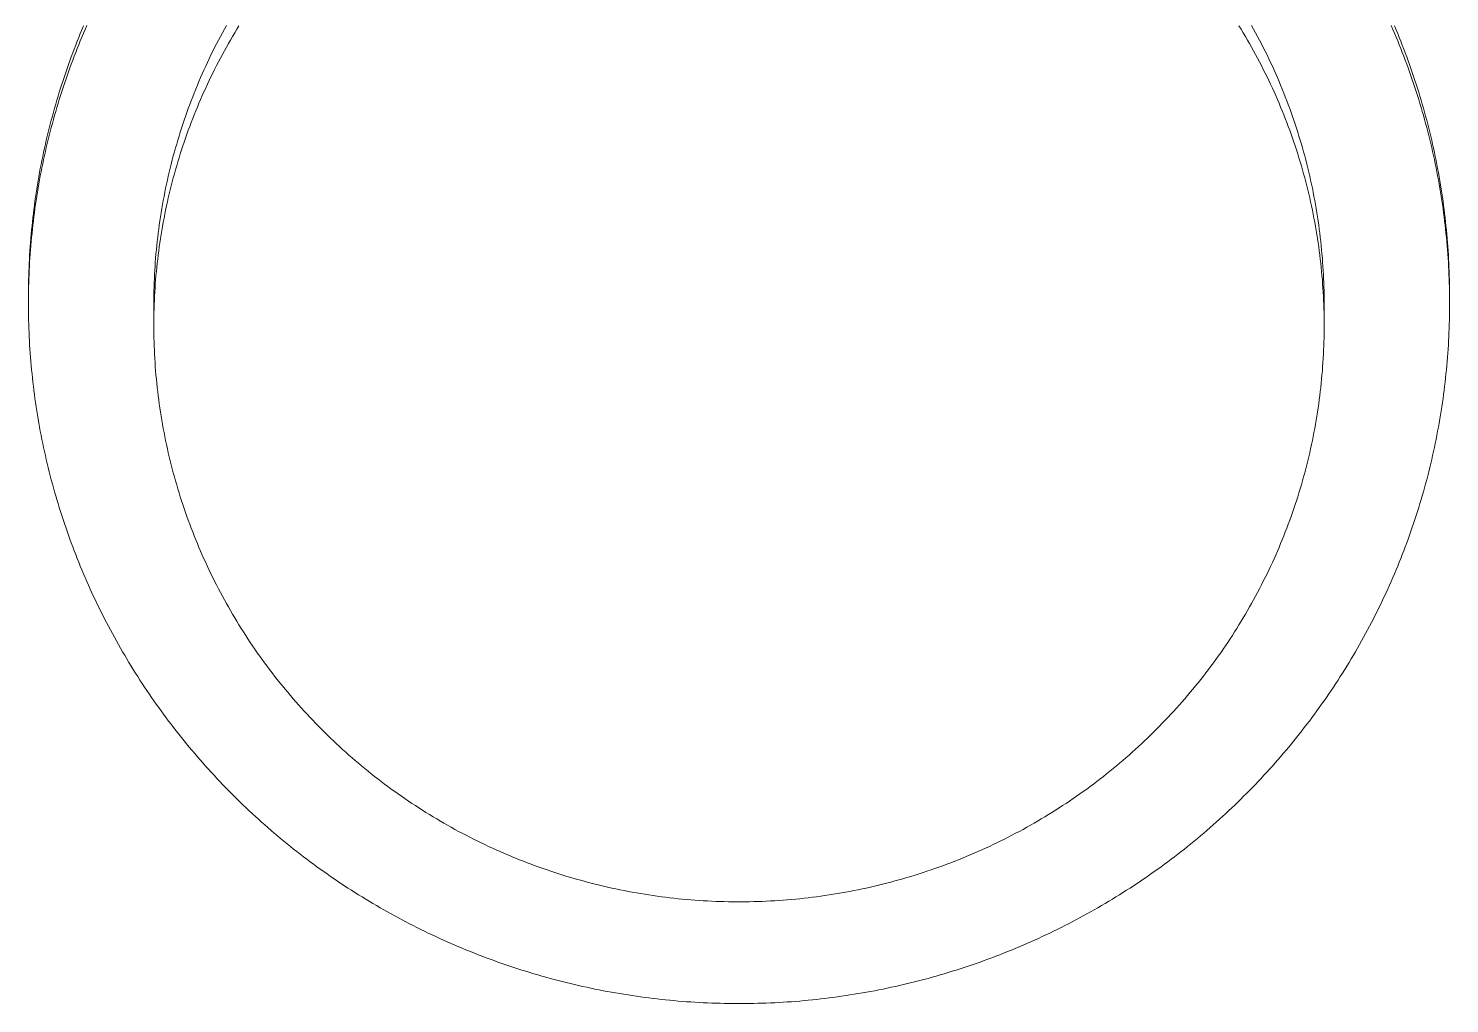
# Model space of a CAD drawing. Extents: x 65572 to 72871, y 30718 to 33858.
# Drawn here: x 65956.535 to 65957.873, y 32366.053 to 32366.971 of the extents above; entities that cross this region are included whole.
import ezdxf

# ---------------------------------------------------------------- set-up
doc = ezdxf.new("R2010")
doc.units = 0
doc.header["$LTSCALE"] = 0.5
doc.header["$MEASUREMENT"] = 0
doc.layers.get('0').update_dxf_attribs({"color": 20, "linetype": 'CONTINUOUS'})
doc.layers.add('Layout', color=154, linetype='CONTINUOUS', lineweight=5)

# ---------------------------------------------------------------- blocks, each defined once
blk = doc.blocks.new('button')
at = {"color": 0}
for p, q in [((66733.988, 37134.78), (66733.988, 37134.954)), ((66702.988, 37134.259), (66702.988, 37134.78)), ((66730.988, 37134.259), (66730.988, 37134.78))]:
    blk.add_line(p, q, dxfattribs=at)
for points in [[(66733.988, 37134.954), (66733.988, 37135.053), (66733.987, 37135.152), (66733.986, 37135.251), (66733.984, 37135.35), (66733.981, 37135.449), (66733.978, 37135.548), (66733.974, 37135.647), (66733.969, 37135.746), (66733.964, 37135.845), (66733.959, 37135.944), (66733.952, 37136.043), (66733.945, 37136.142), (66733.938, 37136.24), (66733.93, 37136.339), (66733.921, 37136.438), (66733.912, 37136.536), (66733.902, 37136.635), (66733.892, 37136.734), (66733.881, 37136.832), (66733.869, 37136.93), (66733.857, 37137.029), (66733.844, 37137.127), (66733.831, 37137.225), (66733.817, 37137.323), (66733.803, 37137.421), (66733.788, 37137.519), (66733.772, 37137.617), (66733.756, 37137.715), (66733.739, 37137.812), (66733.721, 37137.91), (66733.703, 37138.007), (66733.685, 37138.105), (66733.665, 37138.202), (66733.645, 37138.299), (66733.625, 37138.396), (66733.604, 37138.493), (66733.583, 37138.59), (66733.56, 37138.686), (66733.538, 37138.783), (66733.514, 37138.879), (66733.491, 37138.975), (66733.466, 37139.071), (66733.441, 37139.167), (66733.416, 37139.263), (66733.389, 37139.359), (66733.363, 37139.454), (66733.335, 37139.55), (66733.307, 37139.645), (66733.279, 37139.74), (66733.25, 37139.835), (66733.22, 37139.929), (66733.19, 37140.024), (66733.159, 37140.118), (66733.128, 37140.212), (66733.096, 37140.306), (66733.064, 37140.4), (66733.031, 37140.493), (66732.997, 37140.587), (66732.963, 37140.68), (66732.928, 37140.773), (66732.893, 37140.866), (66732.857, 37140.958), (66732.821, 37141.051), (66732.784, 37141.143), (66732.747, 37141.235), (66732.709, 37141.326), (66732.67, 37141.418)], [(66701.306, 37141.418), (66701.268, 37141.326), (66701.23, 37141.235), (66701.192, 37141.143), (66701.156, 37141.051), (66701.119, 37140.958), (66701.083, 37140.866), (66701.048, 37140.773), (66701.014, 37140.68), (66700.979, 37140.587), (66700.946, 37140.493), (66700.913, 37140.4), (66700.88, 37140.306), (66700.849, 37140.212), (66700.817, 37140.118), (66700.786, 37140.024), (66700.756, 37139.929), (66700.727, 37139.835), (66700.698, 37139.74), (66700.669, 37139.645), (66700.641, 37139.55), (66700.614, 37139.454), (66700.587, 37139.359), (66700.561, 37139.263), (66700.535, 37139.167), (66700.51, 37139.071), (66700.486, 37138.975), (66700.462, 37138.879), (66700.439, 37138.783), (66700.416, 37138.686), (66700.394, 37138.59), (66700.372, 37138.493), (66700.351, 37138.396), (66700.331, 37138.299), (66700.311, 37138.202), (66700.292, 37138.105), (66700.273, 37138.007), (66700.255, 37137.91), (66700.238, 37137.812), (66700.221, 37137.715), (66700.205, 37137.617), (66700.189, 37137.519), (66700.174, 37137.421), (66700.159, 37137.323), (66700.145, 37137.225), (66700.132, 37137.127), (66700.119, 37137.029), (66700.107, 37136.93), (66700.096, 37136.832), (66700.085, 37136.734), (66700.074, 37136.635), (66700.064, 37136.536), (66700.055, 37136.438), (66700.047, 37136.339), (66700.039, 37136.24), (66700.031, 37136.142), (66700.024, 37136.043), (66700.018, 37135.944), (66700.012, 37135.845), (66700.007, 37135.746), (66700.003, 37135.647), (66699.999, 37135.548), (66699.996, 37135.449), (66699.993, 37135.35), (66699.991, 37135.251), (66699.989, 37135.152), (66699.989, 37135.053), (66699.988, 37134.954)], [(66733.988, 37134.78), (66733.988, 37134.879), (66733.987, 37134.978), (66733.986, 37135.077), (66733.984, 37135.176), (66733.981, 37135.276), (66733.978, 37135.374), (66733.974, 37135.473), (66733.969, 37135.572), (66733.964, 37135.671), (66733.959, 37135.77), (66733.952, 37135.869), (66733.945, 37135.968), (66733.938, 37136.067), (66733.93, 37136.165), (66733.921, 37136.264), (66733.912, 37136.363), (66733.902, 37136.461), (66733.892, 37136.56), (66733.881, 37136.658), (66733.869, 37136.757), (66733.857, 37136.855), (66733.844, 37136.953), (66733.831, 37137.051), (66733.817, 37137.15), (66733.803, 37137.248), (66733.788, 37137.345), (66733.772, 37137.443), (66733.756, 37137.541), (66733.739, 37137.639), (66733.721, 37137.736), (66733.703, 37137.834), (66733.685, 37137.931), (66733.665, 37138.028), (66733.645, 37138.125), (66733.625, 37138.222), (66733.604, 37138.319), (66733.583, 37138.416), (66733.56, 37138.513), (66733.538, 37138.609), (66733.514, 37138.705), (66733.491, 37138.802), (66733.466, 37138.898), (66733.441, 37138.994), (66733.416, 37139.089), (66733.389, 37139.185), (66733.363, 37139.281), (66733.335, 37139.376), (66733.307, 37139.471), (66733.279, 37139.566), (66733.25, 37139.661), (66733.22, 37139.756), (66733.19, 37139.85), (66733.159, 37139.944), (66733.128, 37140.039), (66733.096, 37140.132), (66733.064, 37140.226), (66733.031, 37140.32), (66732.997, 37140.413), (66732.963, 37140.506), (66732.928, 37140.599), (66732.893, 37140.692), (66732.857, 37140.785), (66732.821, 37140.877), (66732.784, 37140.969), (66732.747, 37141.061), (66732.709, 37141.153), (66732.67, 37141.244), (66732.631, 37141.336), (66732.591, 37141.427)], [(66701.385, 37141.427), (66701.346, 37141.336), (66701.306, 37141.244), (66701.268, 37141.153), (66701.23, 37141.061), (66701.192, 37140.969), (66701.156, 37140.877), (66701.119, 37140.785), (66701.083, 37140.692), (66701.048, 37140.599), (66701.014, 37140.506), (66700.979, 37140.413), (66700.946, 37140.32), (66700.913, 37140.226), (66700.88, 37140.132), (66700.849, 37140.039), (66700.817, 37139.944), (66700.786, 37139.85), (66700.756, 37139.756), (66700.727, 37139.661), (66700.698, 37139.566), (66700.669, 37139.471), (66700.641, 37139.376), (66700.614, 37139.281), (66700.587, 37139.185), (66700.561, 37139.089), (66700.535, 37138.994), (66700.51, 37138.898), (66700.486, 37138.802), (66700.462, 37138.705), (66700.439, 37138.609), (66700.416, 37138.513), (66700.394, 37138.416), (66700.372, 37138.319), (66700.351, 37138.222), (66700.331, 37138.125), (66700.311, 37138.028), (66700.292, 37137.931), (66700.273, 37137.834), (66700.255, 37137.736), (66700.238, 37137.639), (66700.221, 37137.541), (66700.205, 37137.443), (66700.189, 37137.345), (66700.174, 37137.248), (66700.159, 37137.15), (66700.145, 37137.051), (66700.132, 37136.953), (66700.119, 37136.855), (66700.107, 37136.757), (66700.096, 37136.658), (66700.085, 37136.56), (66700.074, 37136.461), (66700.064, 37136.363), (66700.055, 37136.264), (66700.047, 37136.165), (66700.039, 37136.067), (66700.031, 37135.968), (66700.024, 37135.869), (66700.018, 37135.77), (66700.012, 37135.671), (66700.007, 37135.572), (66700.003, 37135.473), (66699.999, 37135.374), (66699.996, 37135.276), (66699.993, 37135.176), (66699.991, 37135.077), (66699.989, 37134.978), (66699.989, 37134.879), (66699.988, 37134.78)], [(66730.988, 37134.78), (66730.988, 37134.879), (66730.987, 37134.979), (66730.985, 37135.078), (66730.982, 37135.177), (66730.979, 37135.276), (66730.975, 37135.375), (66730.971, 37135.474), (66730.965, 37135.573), (66730.959, 37135.672), (66730.952, 37135.771), (66730.945, 37135.869), (66730.936, 37135.968), (66730.927, 37136.067), (66730.917, 37136.166), (66730.907, 37136.264), (66730.896, 37136.363), (66730.884, 37136.461), (66730.871, 37136.559), (66730.858, 37136.658), (66730.844, 37136.756), (66730.829, 37136.854), (66730.814, 37136.952), (66730.797, 37137.05), (66730.78, 37137.147), (66730.763, 37137.245), (66730.744, 37137.342), (66730.725, 37137.44), (66730.706, 37137.537), (66730.685, 37137.634), (66730.664, 37137.731), (66730.642, 37137.828), (66730.619, 37137.924), (66730.596, 37138.021), (66730.572, 37138.117), (66730.547, 37138.213), (66730.522, 37138.309), (66730.496, 37138.405), (66730.469, 37138.5), (66730.442, 37138.595), (66730.413, 37138.691), (66730.385, 37138.786), (66730.355, 37138.88), (66730.325, 37138.975), (66730.294, 37139.069), (66730.262, 37139.163), (66730.23, 37139.257), (66730.197, 37139.351), (66730.163, 37139.444), (66730.129, 37139.537), (66730.094, 37139.63), (66730.058, 37139.723), (66730.021, 37139.815), (66729.984, 37139.907), (66729.947, 37139.999), (66729.908, 37140.091), (66729.869, 37140.182), (66729.829, 37140.273), (66729.789, 37140.364), (66729.748, 37140.454), (66729.706, 37140.545), (66729.664, 37140.635), (66729.621, 37140.724), (66729.577, 37140.813), (66729.532, 37140.902), (66729.487, 37140.991), (66729.442, 37141.079), (66729.395, 37141.167), (66729.348, 37141.255), (66729.301, 37141.342), (66729.253, 37141.429)], [(66704.724, 37141.429), (66704.676, 37141.342), (66704.628, 37141.255), (66704.581, 37141.167), (66704.535, 37141.079), (66704.489, 37140.991), (66704.444, 37140.902), (66704.4, 37140.813), (66704.356, 37140.724), (66704.313, 37140.635), (66704.271, 37140.545), (66704.229, 37140.454), (66704.188, 37140.364), (66704.147, 37140.273), (66704.108, 37140.182), (66704.068, 37140.091), (66704.03, 37139.999), (66703.992, 37139.907), (66703.955, 37139.815), (66703.919, 37139.723), (66703.883, 37139.63), (66703.848, 37139.537), (66703.814, 37139.444), (66703.78, 37139.351), (66703.747, 37139.257), (66703.715, 37139.163), (66703.683, 37139.069), (66703.652, 37138.975), (66703.622, 37138.88), (66703.592, 37138.786), (66703.563, 37138.691), (66703.535, 37138.595), (66703.507, 37138.5), (66703.481, 37138.405), (66703.455, 37138.309), (66703.429, 37138.213), (66703.404, 37138.117), (66703.38, 37138.021), (66703.357, 37137.924), (66703.335, 37137.828), (66703.313, 37137.731), (66703.291, 37137.634), (66703.271, 37137.537), (66703.251, 37137.44), (66703.232, 37137.342), (66703.214, 37137.245), (66703.196, 37137.147), (66703.179, 37137.05), (66703.163, 37136.952), (66703.148, 37136.854), (66703.133, 37136.756), (66703.119, 37136.658), (66703.105, 37136.559), (66703.093, 37136.461), (66703.081, 37136.363), (66703.07, 37136.264), (66703.059, 37136.166), (66703.049, 37136.067), (66703.04, 37135.968), (66703.032, 37135.869), (66703.024, 37135.771), (66703.018, 37135.672), (66703.011, 37135.573), (66703.006, 37135.474), (66703.001, 37135.375), (66702.997, 37135.276), (66702.994, 37135.177), (66702.992, 37135.078), (66702.99, 37134.979), (66702.989, 37134.879), (66702.988, 37134.78)], [(66730.988, 37134.259), (66730.988, 37134.358), (66730.987, 37134.458), (66730.985, 37134.557), (66730.982, 37134.656), (66730.979, 37134.755), (66730.975, 37134.854), (66730.971, 37134.953), (66730.965, 37135.052), (66730.959, 37135.151), (66730.952, 37135.25), (66730.945, 37135.349), (66730.936, 37135.447), (66730.927, 37135.546), (66730.917, 37135.645), (66730.907, 37135.743), (66730.896, 37135.842), (66730.884, 37135.94), (66730.871, 37136.039), (66730.858, 37136.137), (66730.844, 37136.235), (66730.829, 37136.333), (66730.814, 37136.431), (66730.797, 37136.529), (66730.78, 37136.626), (66730.763, 37136.724), (66730.744, 37136.821), (66730.725, 37136.919), (66730.706, 37137.016), (66730.685, 37137.113), (66730.664, 37137.21), (66730.642, 37137.307), (66730.619, 37137.403), (66730.596, 37137.5), (66730.572, 37137.596), (66730.547, 37137.692), (66730.522, 37137.788), (66730.496, 37137.884), (66730.469, 37137.979), (66730.442, 37138.074), (66730.413, 37138.17), (66730.385, 37138.265), (66730.355, 37138.359), (66730.325, 37138.454), (66730.294, 37138.548), (66730.262, 37138.642), (66730.23, 37138.736), (66730.197, 37138.83), (66730.163, 37138.923), (66730.129, 37139.016), (66730.094, 37139.109), (66730.058, 37139.202), (66730.021, 37139.294), (66729.984, 37139.386), (66729.947, 37139.478), (66729.908, 37139.57), (66729.869, 37139.661), (66729.829, 37139.752), (66729.789, 37139.843), (66729.748, 37139.934), (66729.706, 37140.024), (66729.664, 37140.114), (66729.621, 37140.203), (66729.577, 37140.292), (66729.532, 37140.381), (66729.487, 37140.47), (66729.442, 37140.558), (66729.395, 37140.646), (66729.348, 37140.734), (66729.301, 37140.821), (66729.253, 37140.908), (66729.204, 37140.995), (66729.154, 37141.081), (66729.104, 37141.167), (66729.054, 37141.253), (66729.002, 37141.338), (66728.95, 37141.423)], [(66705.026, 37141.423), (66704.974, 37141.338), (66704.923, 37141.253), (66704.872, 37141.167), (66704.822, 37141.081), (66704.773, 37140.995), (66704.724, 37140.908), (66704.676, 37140.821), (66704.628, 37140.734), (66704.581, 37140.646), (66704.535, 37140.558), (66704.489, 37140.47), (66704.444, 37140.381), (66704.4, 37140.292), (66704.356, 37140.203), (66704.313, 37140.114), (66704.271, 37140.024), (66704.229, 37139.934), (66704.188, 37139.843), (66704.147, 37139.752), (66704.108, 37139.661), (66704.068, 37139.57), (66704.03, 37139.478), (66703.992, 37139.386), (66703.955, 37139.294), (66703.919, 37139.202), (66703.883, 37139.109), (66703.848, 37139.016), (66703.814, 37138.923), (66703.78, 37138.83), (66703.747, 37138.736), (66703.715, 37138.642), (66703.683, 37138.548), (66703.652, 37138.454), (66703.622, 37138.359), (66703.592, 37138.265), (66703.563, 37138.17), (66703.535, 37138.074), (66703.507, 37137.979), (66703.481, 37137.884), (66703.455, 37137.788), (66703.429, 37137.692), (66703.404, 37137.596), (66703.38, 37137.5), (66703.357, 37137.403), (66703.335, 37137.307), (66703.313, 37137.21), (66703.291, 37137.113), (66703.271, 37137.016), (66703.251, 37136.919), (66703.232, 37136.821), (66703.214, 37136.724), (66703.196, 37136.626), (66703.179, 37136.529), (66703.163, 37136.431), (66703.148, 37136.333), (66703.133, 37136.235), (66703.119, 37136.137), (66703.105, 37136.039), (66703.093, 37135.94), (66703.081, 37135.842), (66703.07, 37135.743), (66703.059, 37135.645), (66703.049, 37135.546), (66703.04, 37135.447), (66703.032, 37135.349), (66703.024, 37135.25), (66703.018, 37135.151), (66703.011, 37135.052), (66703.006, 37134.953), (66703.001, 37134.854), (66702.997, 37134.755), (66702.994, 37134.656), (66702.992, 37134.557), (66702.99, 37134.458), (66702.989, 37134.358), (66702.988, 37134.259)], [(66699.988, 37134.78), (66699.989, 37134.681), (66699.989, 37134.582), (66699.991, 37134.483), (66699.993, 37134.384), (66699.996, 37134.285), (66699.999, 37134.186), (66700.003, 37134.087), (66700.007, 37133.988), (66700.012, 37133.889), (66700.018, 37133.79), (66700.024, 37133.692), (66700.031, 37133.593), (66700.039, 37133.494), (66700.047, 37133.395), (66700.055, 37133.297), (66700.064, 37133.198), (66700.074, 37133.099), (66700.085, 37133.001), (66700.096, 37132.902), (66700.107, 37132.804), (66700.119, 37132.706), (66700.132, 37132.607), (66700.145, 37132.509), (66700.159, 37132.411), (66700.174, 37132.313), (66700.189, 37132.215), (66700.205, 37132.117), (66700.221, 37132.02), (66700.238, 37131.922), (66700.255, 37131.824), (66700.273, 37131.727), (66700.292, 37131.63), (66700.311, 37131.532), (66700.331, 37131.435), (66700.351, 37131.338), (66700.372, 37131.241), (66700.394, 37131.145), (66700.416, 37131.048), (66700.439, 37130.952), (66700.462, 37130.855), (66700.486, 37130.759), (66700.51, 37130.663), (66700.535, 37130.567), (66700.561, 37130.471), (66700.587, 37130.376), (66700.614, 37130.28), (66700.641, 37130.185), (66700.669, 37130.09), (66700.698, 37129.995), (66700.727, 37129.9), (66700.756, 37129.805), (66700.786, 37129.711), (66700.817, 37129.616), (66700.849, 37129.522), (66700.88, 37129.428), (66700.913, 37129.334), (66700.946, 37129.241), (66700.979, 37129.147), (66701.014, 37129.054), (66701.048, 37128.961), (66701.083, 37128.869), (66701.119, 37128.776), (66701.156, 37128.684), (66701.192, 37128.592), (66701.23, 37128.5), (66701.268, 37128.408), (66701.306, 37128.316), (66701.346, 37128.225), (66701.385, 37128.134), (66701.425, 37128.043), (66701.466, 37127.953), (66701.507, 37127.862), (66701.549, 37127.772), (66701.592, 37127.683), (66701.635, 37127.593), (66701.678, 37127.504), (66701.722, 37127.415), (66701.767, 37127.326), (66701.812, 37127.237), (66701.857, 37127.149), (66701.903, 37127.061), (66701.95, 37126.973), (66701.997, 37126.886), (66702.045, 37126.798), (66702.093, 37126.711), (66702.142, 37126.625), (66702.191, 37126.538), (66702.241, 37126.452), (66702.291, 37126.367), (66702.342, 37126.281), (66702.393, 37126.196), (66702.445, 37126.111), (66702.497, 37126.026), (66702.55, 37125.942), (66702.604, 37125.858), (66702.657, 37125.775), (66702.712, 37125.691), (66702.767, 37125.608), (66702.822, 37125.525), (66702.878, 37125.443), (66702.934, 37125.361), (66702.991, 37125.279), (66703.048, 37125.198), (66703.106, 37125.117), (66703.164, 37125.036), (66703.223, 37124.956), (66703.282, 37124.876), (66703.342, 37124.796), (66703.402, 37124.717), (66703.463, 37124.638), (66703.524, 37124.559), (66703.586, 37124.481), (66703.648, 37124.403), (66703.711, 37124.325), (66703.774, 37124.248), (66703.837, 37124.171), (66703.901, 37124.095), (66703.966, 37124.019), (66704.03, 37123.943), (66704.096, 37123.868), (66704.162, 37123.793), (66704.228, 37123.718), (66704.294, 37123.644), (66704.362, 37123.571), (66704.429, 37123.497), (66704.497, 37123.424), (66704.566, 37123.352), (66704.634, 37123.279), (66704.704, 37123.208), (66704.773, 37123.136), (66704.844, 37123.065), (66704.914, 37122.995), (66704.985, 37122.925), (66705.057, 37122.855), (66705.129, 37122.786), (66705.201, 37122.717), (66705.273, 37122.648), (66705.347, 37122.58), (66705.42, 37122.513), (66705.494, 37122.445), (66705.568, 37122.379), (66705.643, 37122.312), (66705.718, 37122.246), (66705.794, 37122.181), (66705.869, 37122.116), (66705.946, 37122.051), (66706.022, 37121.987), (66706.099, 37121.924), (66706.177, 37121.86), (66706.255, 37121.798), (66706.333, 37121.735), (66706.411, 37121.673), (66706.49, 37121.612), (66706.57, 37121.551), (66706.649, 37121.491), (66706.729, 37121.431), (66706.81, 37121.371), (66706.89, 37121.312), (66706.972, 37121.253), (66707.053, 37121.195), (66707.135, 37121.138), (66707.217, 37121.081), (66707.299, 37121.024), (66707.382, 37120.968), (66707.465, 37120.912), (66707.549, 37120.857), (66707.633, 37120.802), (66707.717, 37120.748), (66707.801, 37120.694), (66707.886, 37120.641), (66707.971, 37120.588), (66708.057, 37120.535), (66708.142, 37120.484), (66708.228, 37120.432), (66708.315, 37120.382), (66708.401, 37120.331), (66708.488, 37120.282), (66708.576, 37120.232), (66708.663, 37120.184), (66708.751, 37120.135), (66708.839, 37120.088), (66708.927, 37120.04), (66709.016, 37119.994), (66709.105, 37119.947), (66709.194, 37119.902), (66709.284, 37119.857), (66709.374, 37119.812), (66709.464, 37119.768), (66709.554, 37119.724), (66709.645, 37119.681), (66709.735, 37119.639), (66709.827, 37119.597), (66709.918, 37119.555), (66710.009, 37119.514), (66710.101, 37119.474), (66710.193, 37119.434), (66710.286, 37119.395), (66710.378, 37119.356), (66710.471, 37119.318), (66710.564, 37119.28), (66710.657, 37119.243), (66710.751, 37119.206), (66710.844, 37119.17), (66710.938, 37119.135), (66711.032, 37119.1), (66711.127, 37119.065), (66711.221, 37119.031), (66711.316, 37118.998), (66711.411, 37118.965), (66711.506, 37118.933), (66711.601, 37118.901), (66711.697, 37118.87), (66711.792, 37118.84), (66711.888, 37118.81), (66711.984, 37118.78), (66712.081, 37118.751), (66712.177, 37118.723), (66712.273, 37118.695), (66712.37, 37118.668), (66712.467, 37118.642), (66712.564, 37118.615), (66712.661, 37118.59), (66712.759, 37118.565), (66712.856, 37118.541), (66712.954, 37118.517), (66713.052, 37118.494), (66713.149, 37118.471), (66713.247, 37118.449), (66713.346, 37118.427), (66713.444, 37118.406), (66713.542, 37118.386), (66713.641, 37118.366), (66713.74, 37118.347), (66713.838, 37118.328), (66713.937, 37118.31), (66714.036, 37118.293), (66714.135, 37118.276), (66714.235, 37118.26), (66714.334, 37118.244), (66714.433, 37118.229), (66714.533, 37118.214), (66714.632, 37118.2), (66714.732, 37118.187), (66714.832, 37118.174), (66714.931, 37118.162), (66715.031, 37118.15), (66715.131, 37118.139), (66715.231, 37118.128), (66715.331, 37118.118), (66715.431, 37118.109), (66715.532, 37118.1), (66715.632, 37118.092), (66715.732, 37118.084), (66715.833, 37118.077), (66715.933, 37118.071), (66716.033, 37118.065), (66716.134, 37118.06), (66716.234, 37118.055), (66716.335, 37118.051), (66716.435, 37118.047), (66716.536, 37118.045), (66716.636, 37118.042), (66716.737, 37118.04), (66716.837, 37118.039), (66716.938, 37118.039), (66717.039, 37118.039), (66717.139, 37118.039), (66717.24, 37118.04), (66717.34, 37118.042), (66717.441, 37118.045), (66717.541, 37118.047), (66717.642, 37118.051), (66717.742, 37118.055), (66717.843, 37118.06), (66717.943, 37118.065), (66718.044, 37118.071), (66718.144, 37118.077), (66718.244, 37118.084), (66718.345, 37118.092), (66718.445, 37118.1), (66718.545, 37118.109), (66718.645, 37118.118), (66718.745, 37118.128), (66718.845, 37118.139), (66718.945, 37118.15), (66719.045, 37118.162), (66719.145, 37118.174), (66719.245, 37118.187), (66719.344, 37118.2), (66719.444, 37118.214), (66719.543, 37118.229), (66719.643, 37118.244), (66719.742, 37118.26), (66719.841, 37118.276), (66719.94, 37118.293), (66720.039, 37118.31), (66720.138, 37118.328), (66720.237, 37118.347), (66720.336, 37118.366), (66720.434, 37118.386), (66720.533, 37118.406), (66720.631, 37118.427), (66720.729, 37118.449), (66720.827, 37118.471), (66720.925, 37118.494), (66721.023, 37118.517), (66721.12, 37118.541), (66721.218, 37118.565), (66721.315, 37118.59), (66721.412, 37118.615), (66721.51, 37118.642), (66721.606, 37118.668), (66721.703, 37118.695), (66721.8, 37118.723), (66721.896, 37118.751), (66721.992, 37118.78), (66722.088, 37118.81), (66722.184, 37118.84), (66722.28, 37118.87), (66722.375, 37118.901), (66722.471, 37118.933), (66722.566, 37118.965), (66722.661, 37118.998), (66722.755, 37119.031), (66722.85, 37119.065), (66722.944, 37119.1), (66723.038, 37119.135), (66723.132, 37119.17), (66723.226, 37119.206), (66723.319, 37119.243), (66723.413, 37119.28), (66723.506, 37119.318), (66723.598, 37119.356), (66723.691, 37119.395), (66723.783, 37119.434), (66723.875, 37119.474), (66723.967, 37119.514), (66724.059, 37119.555), (66724.15, 37119.597), (66724.241, 37119.639), (66724.332, 37119.681), (66724.423, 37119.724), (66724.513, 37119.768), (66724.603, 37119.812), (66724.693, 37119.857), (66724.782, 37119.902), (66724.871, 37119.947), (66724.96, 37119.994), (66725.049, 37120.04), (66725.138, 37120.088), (66725.226, 37120.135), (66725.313, 37120.184), (66725.401, 37120.232), (66725.488, 37120.282), (66725.575, 37120.331), (66725.662, 37120.382), (66725.748, 37120.432), (66725.834, 37120.484), (66725.92, 37120.535), (66726.005, 37120.588), (66726.091, 37120.641), (66726.175, 37120.694), (66726.26, 37120.748), (66726.344, 37120.802), (66726.428, 37120.857), (66726.511, 37120.912), (66726.594, 37120.968), (66726.677, 37121.024), (66726.76, 37121.081), (66726.842, 37121.138), (66726.924, 37121.195), (66727.005, 37121.253), (66727.086, 37121.312), (66727.167, 37121.371), (66727.247, 37121.431), (66727.327, 37121.491), (66727.407, 37121.551), (66727.486, 37121.612), (66727.565, 37121.673), (66727.644, 37121.735), (66727.722, 37121.798), (66727.8, 37121.86), (66727.877, 37121.924), (66727.954, 37121.987), (66728.031, 37122.051), (66728.107, 37122.116), (66728.183, 37122.181), (66728.258, 37122.246), (66728.334, 37122.312), (66728.408, 37122.379), (66728.483, 37122.445), (66728.556, 37122.513), (66728.63, 37122.58), (66728.703, 37122.648), (66728.776, 37122.717), (66728.848, 37122.786), (66728.92, 37122.855), (66728.991, 37122.925), (66729.062, 37122.995), (66729.133, 37123.065), (66729.203, 37123.136), (66729.273, 37123.208), (66729.342, 37123.279), (66729.411, 37123.352), (66729.479, 37123.424), (66729.547, 37123.497), (66729.615, 37123.571), (66729.682, 37123.644), (66729.749, 37123.718), (66729.815, 37123.793), (66729.881, 37123.868), (66729.946, 37123.943), (66730.011, 37124.019), (66730.075, 37124.095), (66730.139, 37124.171), (66730.203, 37124.248), (66730.266, 37124.325), (66730.329, 37124.403), (66730.391, 37124.481), (66730.452, 37124.559), (66730.513, 37124.638), (66730.574, 37124.717), (66730.634, 37124.796), (66730.694, 37124.876), (66730.753, 37124.956), (66730.812, 37125.036), (66730.87, 37125.117), (66730.928, 37125.198), (66730.986, 37125.279), (66731.042, 37125.361), (66731.099, 37125.443), (66731.155, 37125.525), (66731.21, 37125.608), (66731.265, 37125.691), (66731.319, 37125.775), (66731.373, 37125.858), (66731.426, 37125.942), (66731.479, 37126.026), (66731.532, 37126.111), (66731.583, 37126.196), (66731.635, 37126.281), (66731.686, 37126.367), (66731.736, 37126.452), (66731.786, 37126.538), (66731.835, 37126.625), (66731.884, 37126.711), (66731.932, 37126.798), (66731.979, 37126.886), (66732.027, 37126.973), (66732.073, 37127.061), (66732.119, 37127.149), (66732.165, 37127.237), (66732.21, 37127.326), (66732.255, 37127.415), (66732.299, 37127.504), (66732.342, 37127.593), (66732.385, 37127.683), (66732.427, 37127.772), (66732.469, 37127.862), (66732.51, 37127.953), (66732.551, 37128.043), (66732.591, 37128.134), (66732.631, 37128.225), (66732.67, 37128.316), (66732.709, 37128.408), (66732.747, 37128.5), (66732.784, 37128.592), (66732.821, 37128.684), (66732.857, 37128.776), (66732.893, 37128.869), (66732.928, 37128.961), (66732.963, 37129.054), (66732.997, 37129.147), (66733.031, 37129.241), (66733.064, 37129.334), (66733.096, 37129.428), (66733.128, 37129.522), (66733.159, 37129.616), (66733.19, 37129.711), (66733.22, 37129.805), (66733.25, 37129.9), (66733.279, 37129.995), (66733.307, 37130.09), (66733.335, 37130.185), (66733.363, 37130.28), (66733.389, 37130.376), (66733.416, 37130.471), (66733.441, 37130.567), (66733.466, 37130.663), (66733.491, 37130.759), (66733.514, 37130.855), (66733.538, 37130.952), (66733.56, 37131.048), (66733.583, 37131.145), (66733.604, 37131.241), (66733.625, 37131.338), (66733.645, 37131.435), (66733.665, 37131.532), (66733.685, 37131.63), (66733.703, 37131.727), (66733.721, 37131.824), (66733.739, 37131.922), (66733.756, 37132.02), (66733.772, 37132.117), (66733.788, 37132.215), (66733.803, 37132.313), (66733.817, 37132.411), (66733.831, 37132.509), (66733.844, 37132.607), (66733.857, 37132.706), (66733.869, 37132.804), (66733.881, 37132.902), (66733.892, 37133.001), (66733.902, 37133.099), (66733.912, 37133.198), (66733.921, 37133.297), (66733.93, 37133.395), (66733.938, 37133.494), (66733.945, 37133.593), (66733.952, 37133.692), (66733.959, 37133.79), (66733.964, 37133.889), (66733.969, 37133.988), (66733.974, 37134.087), (66733.978, 37134.186), (66733.981, 37134.285), (66733.984, 37134.384), (66733.986, 37134.483), (66733.987, 37134.582), (66733.988, 37134.681), (66733.988, 37134.78)], [(66702.988, 37134.259), (66702.989, 37134.16), (66702.99, 37134.061), (66702.992, 37133.962), (66702.994, 37133.863), (66702.997, 37133.764), (66703.001, 37133.665), (66703.006, 37133.566), (66703.011, 37133.467), (66703.018, 37133.368), (66703.024, 37133.269), (66703.032, 37133.17), (66703.04, 37133.071), (66703.049, 37132.973), (66703.059, 37132.874), (66703.07, 37132.776), (66703.081, 37132.677), (66703.093, 37132.579), (66703.105, 37132.48), (66703.119, 37132.382), (66703.133, 37132.284), (66703.148, 37132.186), (66703.163, 37132.088), (66703.179, 37131.99), (66703.196, 37131.892), (66703.214, 37131.795), (66703.232, 37131.697), (66703.251, 37131.6), (66703.271, 37131.503), (66703.291, 37131.406), (66703.313, 37131.309), (66703.335, 37131.212), (66703.357, 37131.116), (66703.38, 37131.019), (66703.404, 37130.923), (66703.429, 37130.827), (66703.455, 37130.731), (66703.481, 37130.635), (66703.507, 37130.54), (66703.535, 37130.444), (66703.563, 37130.349), (66703.592, 37130.254), (66703.622, 37130.159), (66703.652, 37130.065), (66703.683, 37129.971), (66703.715, 37129.877), (66703.747, 37129.783), (66703.78, 37129.689), (66703.814, 37129.596), (66703.848, 37129.502), (66703.883, 37129.41), (66703.919, 37129.317), (66703.955, 37129.225), (66703.992, 37129.132), (66704.03, 37129.04), (66704.068, 37128.949), (66704.108, 37128.858), (66704.147, 37128.766), (66704.188, 37128.676), (66704.229, 37128.585), (66704.271, 37128.495), (66704.313, 37128.405), (66704.356, 37128.316), (66704.4, 37128.226), (66704.444, 37128.137), (66704.489, 37128.049), (66704.535, 37127.96), (66704.581, 37127.872), (66704.628, 37127.785), (66704.676, 37127.697), (66704.724, 37127.61), (66704.773, 37127.524), (66704.822, 37127.437), (66704.872, 37127.351), (66704.923, 37127.266), (66704.974, 37127.181), (66705.026, 37127.096), (66705.079, 37127.011), (66705.132, 37126.927), (66705.186, 37126.843), (66705.241, 37126.76), (66705.296, 37126.677), (66705.351, 37126.594), (66705.407, 37126.512), (66705.464, 37126.43), (66705.522, 37126.349), (66705.58, 37126.268), (66705.638, 37126.188), (66705.698, 37126.107), (66705.757, 37126.028), (66705.818, 37125.948), (66705.879, 37125.869), (66705.94, 37125.791), (66706.002, 37125.713), (66706.065, 37125.635), (66706.128, 37125.558), (66706.192, 37125.482), (66706.256, 37125.406), (66706.321, 37125.33), (66706.387, 37125.254), (66706.453, 37125.18), (66706.519, 37125.105), (66706.586, 37125.031), (66706.654, 37124.958), (66706.722, 37124.885), (66706.791, 37124.813), (66706.86, 37124.741), (66706.93, 37124.669), (66707, 37124.598), (66707.071, 37124.528), (66707.142, 37124.458), (66707.214, 37124.388), (66707.286, 37124.319), (66707.359, 37124.251), (66707.433, 37124.183), (66707.506, 37124.116), (66707.581, 37124.049), (66707.655, 37123.983), (66707.731, 37123.917), (66707.806, 37123.851), (66707.883, 37123.787), (66707.959, 37123.723), (66708.036, 37123.659), (66708.114, 37123.596), (66708.192, 37123.533), (66708.271, 37123.471), (66708.35, 37123.41), (66708.429, 37123.349), (66708.509, 37123.289), (66708.589, 37123.229), (66708.67, 37123.17), (66708.751, 37123.111), (66708.833, 37123.053), (66708.915, 37122.996), (66708.997, 37122.939), (66709.08, 37122.882), (66709.163, 37122.827), (66709.247, 37122.772), (66709.331, 37122.717), (66709.415, 37122.663), (66709.5, 37122.61), (66709.586, 37122.557), (66709.671, 37122.505), (66709.757, 37122.454), (66709.844, 37122.403), (66709.93, 37122.352), (66710.017, 37122.303), (66710.105, 37122.254), (66710.193, 37122.205), (66710.281, 37122.157), (66710.369, 37122.11), (66710.458, 37122.064), (66710.547, 37122.018), (66710.637, 37121.973), (66710.727, 37121.928), (66710.817, 37121.884), (66710.907, 37121.841), (66710.998, 37121.798), (66711.089, 37121.756), (66711.181, 37121.714), (66711.273, 37121.673), (66711.365, 37121.633), (66711.457, 37121.594), (66711.549, 37121.555), (66711.642, 37121.517), (66711.735, 37121.479), (66711.829, 37121.442), (66711.923, 37121.406), (66712.017, 37121.371), (66712.111, 37121.336), (66712.205, 37121.302), (66712.3, 37121.268), (66712.395, 37121.235), (66712.49, 37121.203), (66712.586, 37121.172), (66712.681, 37121.141), (66712.777, 37121.111), (66712.873, 37121.081), (66712.969, 37121.052), (66713.066, 37121.024), (66713.163, 37120.997), (66713.26, 37120.97), (66713.357, 37120.944), (66713.454, 37120.919), (66713.551, 37120.894), (66713.649, 37120.87), (66713.747, 37120.847), (66713.845, 37120.824), (66713.943, 37120.802), (66714.041, 37120.781), (66714.14, 37120.76), (66714.239, 37120.741), (66714.337, 37120.722), (66714.436, 37120.703), (66714.535, 37120.685), (66714.634, 37120.668), (66714.734, 37120.652), (66714.833, 37120.636), (66714.932, 37120.622), (66715.032, 37120.607), (66715.132, 37120.594), (66715.232, 37120.581), (66715.332, 37120.569), (66715.431, 37120.558), (66715.532, 37120.547), (66715.632, 37120.537), (66715.732, 37120.528), (66715.832, 37120.519), (66715.933, 37120.511), (66716.033, 37120.504), (66716.133, 37120.498), (66716.234, 37120.492), (66716.334, 37120.487), (66716.435, 37120.483), (66716.535, 37120.479), (66716.636, 37120.476), (66716.737, 37120.474), (66716.837, 37120.473), (66716.938, 37120.472), (66717.039, 37120.472), (66717.139, 37120.473), (66717.24, 37120.474), (66717.341, 37120.476), (66717.441, 37120.479), (66717.542, 37120.483), (66717.642, 37120.487), (66717.743, 37120.492), (66717.843, 37120.498), (66717.944, 37120.504), (66718.044, 37120.511), (66718.144, 37120.519), (66718.245, 37120.528), (66718.345, 37120.537), (66718.445, 37120.547), (66718.545, 37120.558), (66718.645, 37120.569), (66718.745, 37120.581), (66718.845, 37120.594), (66718.944, 37120.607), (66719.044, 37120.622), (66719.144, 37120.636), (66719.243, 37120.652), (66719.342, 37120.668), (66719.441, 37120.685), (66719.54, 37120.703), (66719.639, 37120.722), (66719.738, 37120.741), (66719.837, 37120.76), (66719.935, 37120.781), (66720.033, 37120.802), (66720.132, 37120.824), (66720.23, 37120.847), (66720.327, 37120.87), (66720.425, 37120.894), (66720.523, 37120.919), (66720.62, 37120.944), (66720.717, 37120.97), (66720.814, 37120.997), (66720.911, 37121.024), (66721.007, 37121.052), (66721.103, 37121.081), (66721.199, 37121.111), (66721.295, 37121.141), (66721.391, 37121.172), (66721.486, 37121.203), (66721.582, 37121.235), (66721.677, 37121.268), (66721.771, 37121.302), (66721.866, 37121.336), (66721.96, 37121.371), (66722.054, 37121.406), (66722.148, 37121.442), (66722.241, 37121.479), (66722.334, 37121.517), (66722.427, 37121.555), (66722.52, 37121.594), (66722.612, 37121.633), (66722.704, 37121.673), (66722.796, 37121.714), (66722.887, 37121.756), (66722.978, 37121.798), (66723.069, 37121.841), (66723.16, 37121.884), (66723.25, 37121.928), (66723.34, 37121.973), (66723.429, 37122.018), (66723.518, 37122.064), (66723.607, 37122.11), (66723.696, 37122.157), (66723.784, 37122.205), (66723.872, 37122.254), (66723.959, 37122.303), (66724.046, 37122.352), (66724.133, 37122.403), (66724.219, 37122.454), (66724.305, 37122.505), (66724.391, 37122.557), (66724.476, 37122.61), (66724.561, 37122.663), (66724.646, 37122.717), (66724.73, 37122.772), (66724.813, 37122.827), (66724.897, 37122.882), (66724.979, 37122.939), (66725.062, 37122.996), (66725.144, 37123.053), (66725.225, 37123.111), (66725.307, 37123.17), (66725.387, 37123.229), (66725.468, 37123.289), (66725.547, 37123.349), (66725.627, 37123.41), (66725.706, 37123.471), (66725.784, 37123.533), (66725.862, 37123.596), (66725.94, 37123.659), (66726.017, 37123.723), (66726.094, 37123.787), (66726.17, 37123.851), (66726.246, 37123.917), (66726.321, 37123.983), (66726.396, 37124.049), (66726.47, 37124.116), (66726.544, 37124.183), (66726.617, 37124.251), (66726.69, 37124.319), (66726.762, 37124.388), (66726.834, 37124.458), (66726.906, 37124.528), (66726.976, 37124.598), (66727.047, 37124.669), (66727.116, 37124.741), (66727.186, 37124.813), (66727.254, 37124.885), (66727.322, 37124.958), (66727.39, 37125.031), (66727.457, 37125.105), (66727.524, 37125.18), (66727.59, 37125.254), (66727.655, 37125.33), (66727.72, 37125.406), (66727.784, 37125.482), (66727.848, 37125.558), (66727.911, 37125.635), (66727.974, 37125.713), (66728.036, 37125.791), (66728.098, 37125.869), (66728.159, 37125.948), (66728.219, 37126.028), (66728.279, 37126.107), (66728.338, 37126.188), (66728.397, 37126.268), (66728.455, 37126.349), (66728.512, 37126.43), (66728.569, 37126.512), (66728.625, 37126.594), (66728.681, 37126.677), (66728.736, 37126.76), (66728.791, 37126.843), (66728.844, 37126.927), (66728.898, 37127.011), (66728.95, 37127.096), (66729.002, 37127.181), (66729.054, 37127.266), (66729.104, 37127.351), (66729.154, 37127.437), (66729.204, 37127.524), (66729.253, 37127.61), (66729.301, 37127.697), (66729.348, 37127.785), (66729.395, 37127.872), (66729.442, 37127.96), (66729.487, 37128.049), (66729.532, 37128.137), (66729.577, 37128.226), (66729.621, 37128.316), (66729.664, 37128.405), (66729.706, 37128.495), (66729.748, 37128.585), (66729.789, 37128.676), (66729.829, 37128.766), (66729.869, 37128.858), (66729.908, 37128.949), (66729.947, 37129.04), (66729.984, 37129.132), (66730.021, 37129.225), (66730.058, 37129.317), (66730.094, 37129.41), (66730.129, 37129.502), (66730.163, 37129.596), (66730.197, 37129.689), (66730.23, 37129.783), (66730.262, 37129.877), (66730.294, 37129.971), (66730.325, 37130.065), (66730.355, 37130.159), (66730.385, 37130.254), (66730.413, 37130.349), (66730.442, 37130.444), (66730.469, 37130.54), (66730.496, 37130.635), (66730.522, 37130.731), (66730.547, 37130.827), (66730.572, 37130.923), (66730.596, 37131.019), (66730.619, 37131.116), (66730.642, 37131.212), (66730.664, 37131.309), (66730.685, 37131.406), (66730.706, 37131.503), (66730.725, 37131.6), (66730.744, 37131.697), (66730.763, 37131.795), (66730.78, 37131.892), (66730.797, 37131.99), (66730.814, 37132.088), (66730.829, 37132.186), (66730.844, 37132.284), (66730.858, 37132.382), (66730.871, 37132.48), (66730.884, 37132.579), (66730.896, 37132.677), (66730.907, 37132.776), (66730.917, 37132.874), (66730.927, 37132.973), (66730.936, 37133.071), (66730.945, 37133.17), (66730.952, 37133.269), (66730.959, 37133.368), (66730.965, 37133.467), (66730.971, 37133.566), (66730.975, 37133.665), (66730.979, 37133.764), (66730.982, 37133.863), (66730.985, 37133.962), (66730.987, 37134.061), (66730.988, 37134.16), (66730.988, 37134.259)]]:
    blk.add_lwpolyline(points, dxfattribs=at)

msp = doc.modelspace()

# ---------------------------------------------------------------- block references
at = {"layer": 'Layout', "linetype": 'ByBlock', "xscale": 0.0393700787402214, "yscale": 0.0393700787402214, "zscale": 0.0393700787402214}
msp.add_blockref('button', (63330.550799, 30904.712841), dxfattribs=at)

doc.saveas('drawing.dxf')
